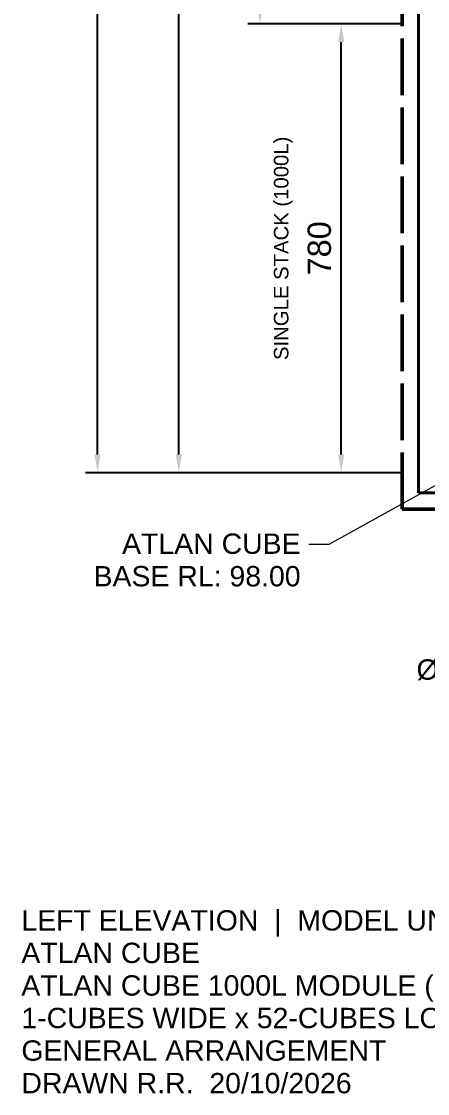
# Model space of a CAD drawing. Header units: millimetres. Extents: x -725 to 2194, y -1079 to 2190.
# Drawn here: x -725 to -19, y -1079 to 784 of the extents above; entities that cross this region are included whole.
import ezdxf
from ezdxf.enums import TextEntityAlignment as Align

# ---------------------------------------------------------------- set-up
doc = ezdxf.new("R2010")
doc.units = ezdxf.units.MM
doc.linetypes.add('DASH_99_21', pattern=[119.944444, 98.777778, -21.166667])
for name, color, linetype in [('ANNOTATIONS', 7, 'Continuous'), ('DIMENSIONS', 7, 'Continuous'), ('GEOFAB', 5, 'Continuous'), ('LEADERS', 7, 'Continuous'), ('TITLE', 7, 'Continuous')]:
    doc.layers.add(name, color=color, linetype=linetype)
doc.styles.add('ARIAL', font='arial.ttf')
doc.dimstyles.get("Standard").update_dxf_attribs({"dimtxt": 2.5, "dimasz": 2.5, "dimexe": 1.25, "dimexo": 0.625, "dimtad": 1, "dimcen": 2.5, "dimazin": 3, "dimtfac": 1, "dimtmove": 0, "dimatfit": 3})

msp = doc.modelspace()

# ---------------------------------------------------------------- linework, layer by layer
at = {"layer": 'GEOFAB', "color": 5, "linetype": 'DASH_99_21', "lineweight": 50}
for q in [(-63.5, 1308.2), (1213.5, -63.5)]:
    msp.add_line((-63.5, -63.5), q, dxfattribs=at)
at = {"layer": 'GEOFAB', "color": 6, "lineweight": 40}
for q in [(-35.3, 1280), (1185.3, -35.3)]:
    msp.add_line((-35.3, -35.3), q, dxfattribs=at)
at = {"layer": 'LEADERS', "lineweight": 18}
for p, q in [((-190.5, -124.2), (21.2, -7.1)), ((-225.8, -124.2), (-190.5, -124.2))]:
    msp.add_line(p, q, dxfattribs=at)

# ---------------------------------------------------------------- texts
at = {"layer": 'ANNOTATIONS', "style": 'ARIAL'}
for s, height, p in [('ATLAN CUBE', 35.36, (-239.9, -141.1)), ('BASE RL: 98.00', 35.362, (-239.9, -197.6))]:
    msp.add_text(s, height=height, dxfattribs=at).set_placement(p, align=Align.RIGHT)
msp.add_text('Ø150 PIPE', height=35.36, dxfattribs=at).set_placement((85, -359.8), align=Align.CENTER)
at = {"layer": 'DIMENSIONS', "style": 'ARIAL'}
msp.add_text('SINGLE STACK (1000L)', height=25.259, rotation=90, dxfattribs=at).set_placement((-261.1, 390), align=Align.CENTER)
at = {"layer": 'TITLE', "style": 'ARIAL'}
for s, height, p in [('LEFT ELEVATION  |  MODEL UNITS: mm (1:1)  |  PLOT 1:20 ON A3', 35.362, (-725, -795.9)), ('ATLAN CUBE', 35.36, (-725, -852.4)), ('ATLAN CUBE 1000L MODULE (SINGLE STACK)', 35.362, (-725, -909)), ('1-CUBES WIDE x 52-CUBES LONG - 52m3', 35.362, (-725, -965.6)), ('GENERAL ARRANGEMENT', 35.362, (-725, -1022.2)), ('DRAWN R.R.  20/10/2026', 35.362, (-725, -1078.8))]:
    msp.add_text(s, height=height, dxfattribs=at).set_placement(p)

# ---------------------------------------------------------------- dimensions: what is measured, and where the dimension line sits
at = {"layer": 'DIMENSIONS'}
for base, p1, p2 in [((-592.7, 0), (-63.5, 0), (-63.5, 2000)), ((-451.6, 0), (-63.5, 0), (-63.5, 2000)), ((-310.4, 780), (-63.5, 780), (-63.5, 2000)), ((-169.3, 0), (-63.5, 0), (-63.5, 780))]:
    msp.add_linear_dim(base=base, p1=p1, p2=p2, angle=90, dimstyle='Standard', override={"dimtxt": 40.414222, "dimasz": 31.75, "dimexe": 21.166667, "dimexo": 0, "dimgap": 17.638889, "dimtad": 1, "dimtih": 0, "dimtoh": 0, "dimdec": 0, "dimtxsty": 'ARIAL', "dimclrd": 7, "dimclre": 7, "dimclrt": 7}, dxfattribs=at).render()

doc.saveas('drawing.dxf')
